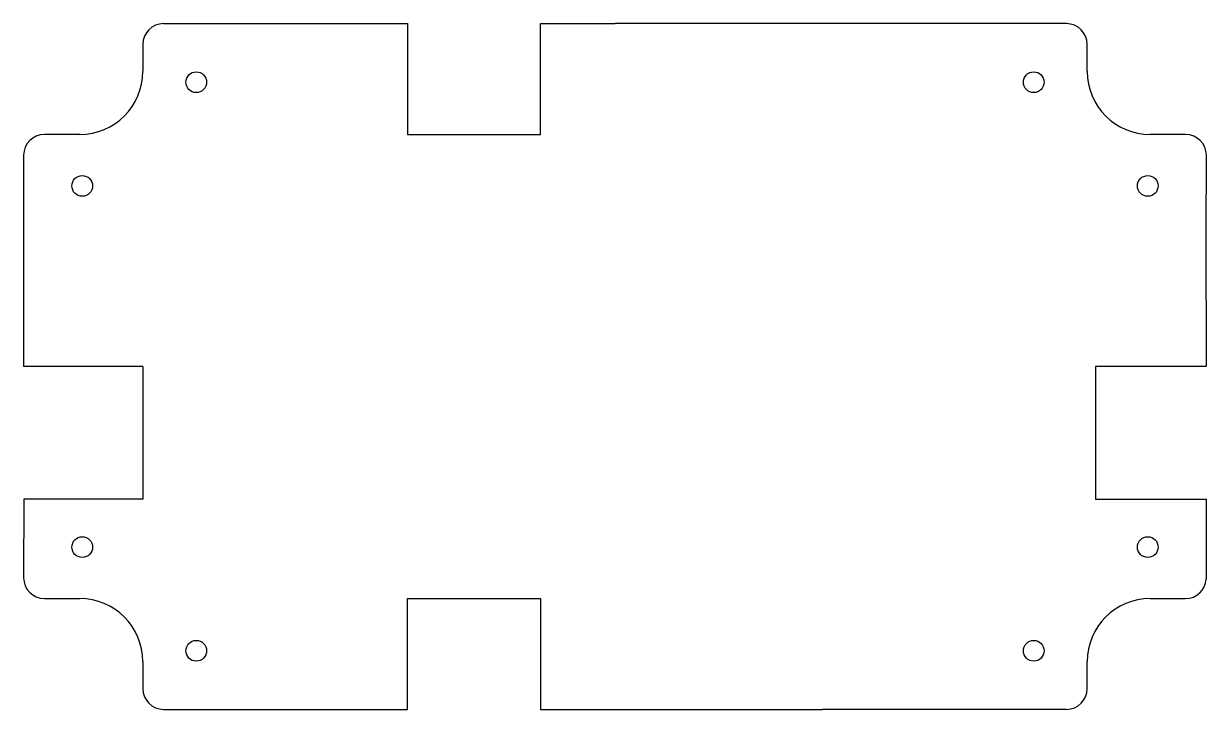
# Model space of a CAD drawing. Header units: inches. Extents: x -3.56 to 3.56, y -2.07 to 2.07.
import ezdxf

# ---------------------------------------------------------------- set-up
doc = ezdxf.new("R2010")
doc.units = ezdxf.units.IN
doc.header["$MEASUREMENT"] = 0
doc.linetypes.add('SLD-Solid', pattern=[0])

msp = doc.modelspace()

# ---------------------------------------------------------------- linework, layer by layer
for p, q in [((-2.7209, 2.0668), (-2.05, 2.0668)), ((2.7209, -2.0668), (2.05, -2.0668))]:
    msp.add_line(p, q)
at = {"lineweight": 30}
for p, q in [((-2.05, 2.0668), (-1.25, 2.0668)), ((-1.25, 2.0668), (-1.25, 1.3987)), ((-0.45, 1.3987), (-0.45, 2.0668)), ((-0.45, 2.0668), (0, 2.0668)), ((2.7209, 2.0668), (0, 2.0668)), ((-1.25, 1.3987), (-0.45, 1.3987)), ((-3.5643, 1.2737), (-3.5643, 0)), ((3.564, 0.8), (3.5643, 1.2737)), ((3.564, 0.4), (3.564, 0.8)), ((3.564, 0.4), (3.564, 0)), ((-2.8459, 0), (-3.5643, 0)), ((-2.8459, 0), (-2.8459, -0.8)), ((3.564, 0), (2.896, 0)), ((2.896, 0), (2.896, -0.8)), ((-3.564, -0.8), (-3.5643, -1.2737)), ((-2.8459, -0.8), (-3.564, -0.8)), ((2.896, -0.8), (3.564, -0.8)), ((3.564, -0.8), (3.564, -1.2818)), ((-1.25, -2.0668), (-1.25, -1.3988)), ((-1.25, -1.3988), (-0.45, -1.3988)), ((-0.45, -1.3988), (-0.45, -2.0668)), ((-2.7209, -2.0668), (-1.25, -2.0668)), ((-0.45, -2.0668), (0, -2.0668)), ((0, -2.0668), (0.4296, -2.0668)), ((0.4296, -2.0668), (1.25, -2.0668)), ((2.05, -2.0668), (1.25, -2.0668))]:
    msp.add_line(p, q, dxfattribs=at)
at = {"color": 7, "linetype": 'SLD-Solid', "lineweight": 30}
for p, q in [((-2.8459, 1.9418), (-2.8459, 1.7794)), ((2.8459, 1.7794), (2.8459, 1.9418)), ((-3.2266, 1.3987), (-3.4393, 1.3987)), ((3.4393, 1.3987), (3.2266, 1.3987)), ((-3.4393, -1.3987), (-3.2266, -1.3987)), ((3.2266, -1.3987), (3.4393, -1.3987)), ((-2.8459, -1.7794), (-2.8459, -1.9418)), ((2.8459, -1.9418), (2.8459, -1.7794))]:
    msp.add_line(p, q, dxfattribs=at)
for centre in [(-2.5237, 1.7137), (2.5237, 1.7137), (-3.2112, 1.0887), (3.2112, 1.0887), (-3.2112, -1.0887), (3.2112, -1.0887), (-2.5237, -1.7137), (2.5237, -1.7137)]:
    msp.add_circle(centre, 0.0625, dxfattribs=at)
for centre, radius, start, end in [((-2.7209, 1.9418), 0.125, 90, 180), ((2.7209, 1.9418), 0.125, 0, 90), ((-3.2266, 1.7794), 0.3807, 270, 0), ((3.2266, 1.7794), 0.3807, 180, 270), ((-3.4393, 1.2737), 0.125, 90, 180), ((3.4393, 1.2737), 0.125, 0, 90), ((-3.4393, -1.2737), 0.125, 180, 270), ((3.4393, -1.2737), 0.125, 270, 356.26094), ((-3.2266, -1.7794), 0.3807, 0, 90), ((3.2266, -1.7794), 0.3807, 90, 180), ((-2.7209, -1.9418), 0.125, 180, 270), ((2.7209, -1.9418), 0.125, 270, 0)]:
    msp.add_arc(centre, radius, start, end, dxfattribs=at)

doc.saveas('drawing.dxf')
